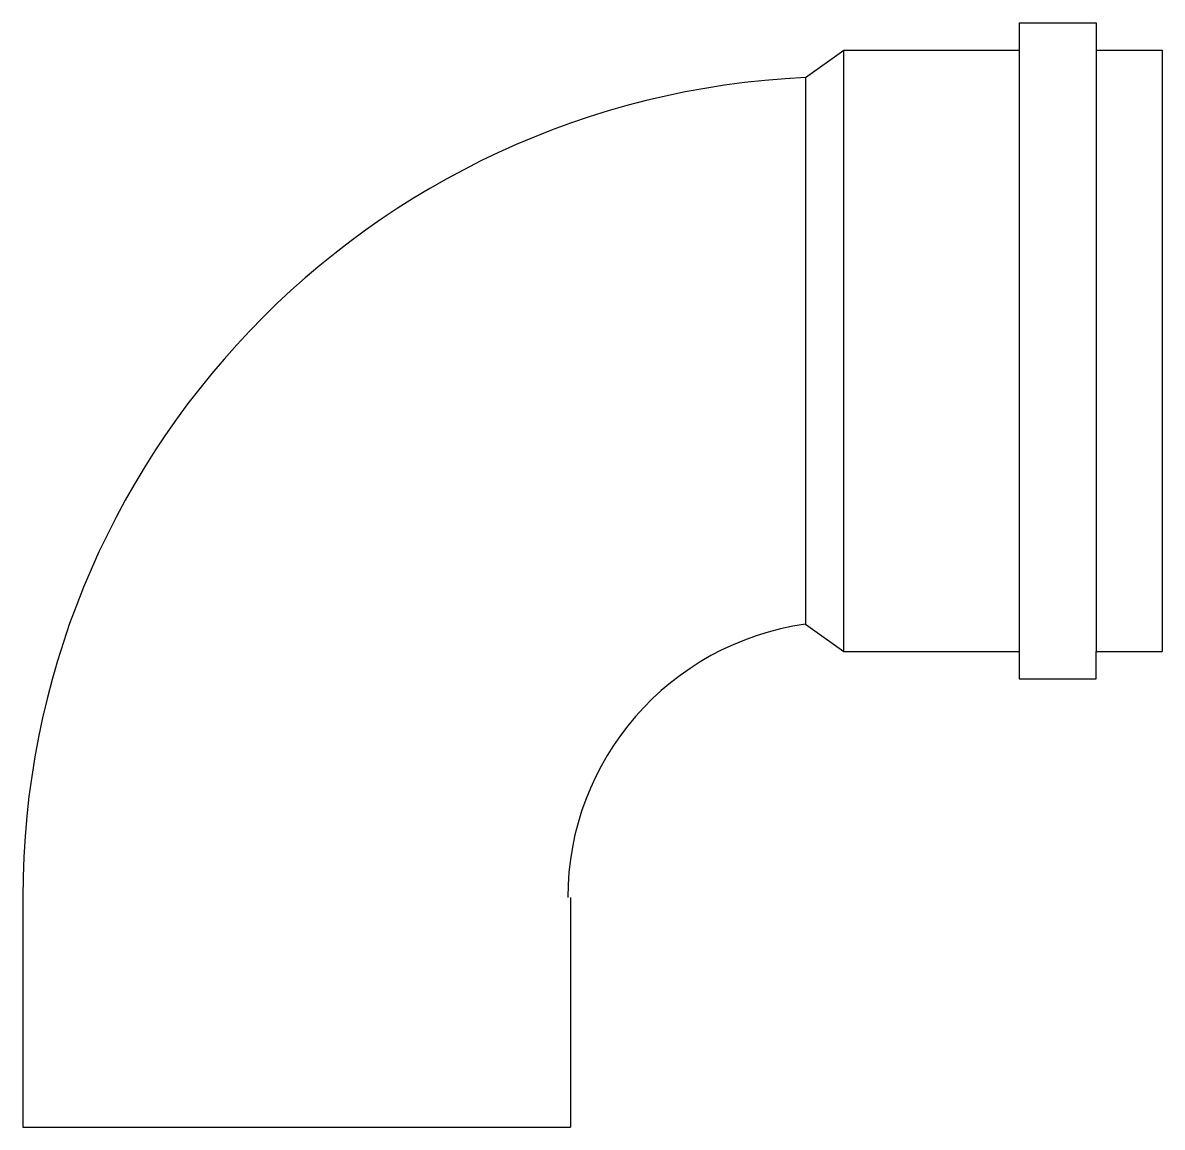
# Model space of a CAD drawing. Header units: millimetres. Extents: x 2731.763 to 2731.867, y 1355.247 to 1355.348.
import ezdxf

# ---------------------------------------------------------------- set-up
doc = ezdxf.new("R2010")
doc.units = ezdxf.units.MM

msp = doc.modelspace()

# ---------------------------------------------------------------- linework, layer by layer
for p, q in [((2731.854118072235, 1355.348108140505), (2731.854118072235, 1355.345608140505)), ((2731.854118072235, 1355.348108140505), (2731.861173773632, 1355.348108140505)), ((2731.861173773632, 1355.348108140505), (2731.861173773632, 1355.345608140505)), ((2731.834590221536, 1355.343108140506), (2731.838090221536, 1355.345608140505)), ((2731.838090221536, 1355.345608140505), (2731.854118072235, 1355.345608140505)), ((2731.838090221536, 1355.290608140506), (2731.838090221536, 1355.345608140505)), ((2731.854118072235, 1355.345608140505), (2731.854118072235, 1355.290608140506)), ((2731.861173773632, 1355.345608140505), (2731.867201624331, 1355.345608140505)), ((2731.861173773632, 1355.345608140505), (2731.861173773632, 1355.290608140506)), ((2731.867201624331, 1355.345608140505), (2731.867201624331, 1355.290608140506)), ((2731.834590221536, 1355.343108140506), (2731.834590221536, 1355.293108140505)), ((2731.834590221536, 1355.293108140505), (2731.838090221536, 1355.290608140506)), ((2731.838090221536, 1355.290608140506), (2731.854118072235, 1355.290608140506)), ((2731.854118072235, 1355.290608140506), (2731.854118072235, 1355.288108140506)), ((2731.861173773632, 1355.290608140506), (2731.867201624331, 1355.290608140506)), ((2731.861173773632, 1355.288108140506), (2731.861173773632, 1355.290608140506)), ((2731.854118072235, 1355.288108140506), (2731.861173773632, 1355.288108140506)), ((2731.763008599284, 1355.268108140506), (2731.763008599284, 1355.247108140506)), ((2731.813090221536, 1355.268108140506), (2731.813090221536, 1355.247108140506)), ((2731.763008599284, 1355.247108140506), (2731.813090221536, 1355.247108140506))]:
    msp.add_line(p, q)
for radius, start in [(0.07508162225205291, 92.67186459328578), (0.02524381112272869, 97.96961039431258)]:
    msp.add_arc((2731.838090221536, 1355.268108140506), radius, start, 180)

doc.saveas('drawing.dxf')
